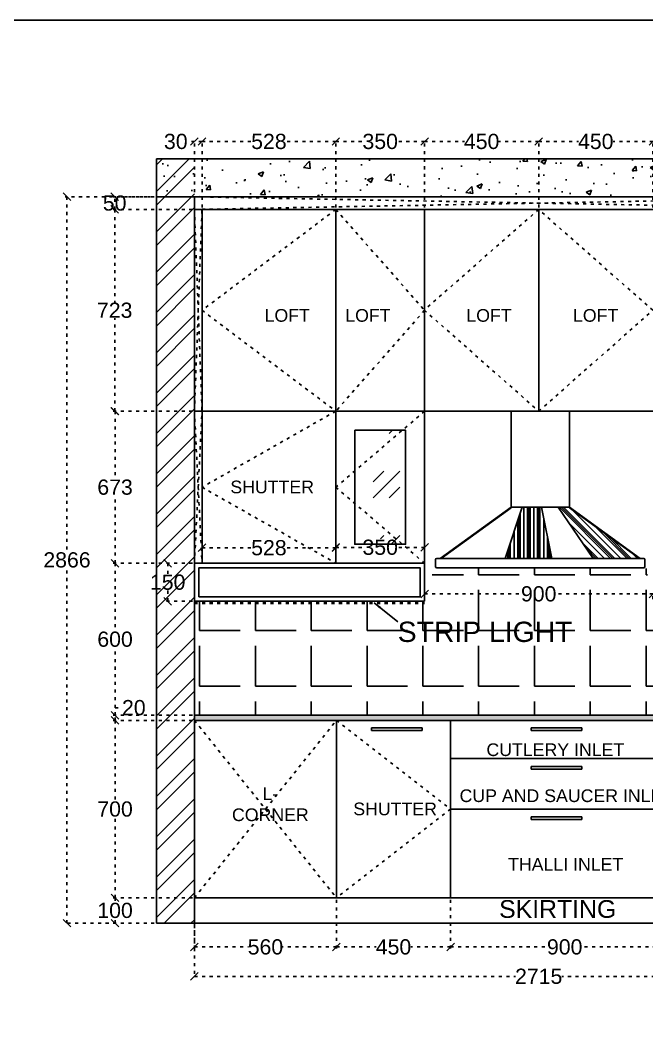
# Model space of a CAD drawing. Header units: millimetres. Extents: x 220712 to 1505573, y -354410 to 241923.
# Drawn here: x 240632 to 243104, y 94163 to 98109 of the extents above; entities that cross this region are included whole.
import ezdxf

# ---------------------------------------------------------------- set-up
doc = ezdxf.new("R2010")
doc.units = ezdxf.units.MM
doc.header["$MEASUREMENT"] = 0
doc.linetypes.add('ACAD_ISO03W100', pattern=[30, 12, -18])
doc.layers.add('Walls', color=253, linetype='Continuous')
doc.layers.add('Words', color=7, linetype='Continuous')
doc.styles.get("Standard").update_dxf_attribs({"font": 'arial.ttf'})
doc.dimstyles.get("Standard").update_dxf_attribs({"dimtxt": 60, "dimasz": 30, "dimexe": 7.75, "dimexo": 8.13, "dimgap": 0.63, "dimtad": 0, "dimtih": 1, "dimtoh": 1, "dimdec": 0, "dimzin": 0, "dimtxsty": 'Standard', "dimblk": 'OBLIQUE', "dimcen": 2.25, "dimclrd": 1, "dimclre": 1, "dimclrt": 1, "dimadec": 0, "dimazin": 0, "dimtfac": 1, "dimtdec": 0, "dimtofl": 0, "dimtmove": 0, "dimatfit": 3, "dimfxl": 1, "dimtolj": 1, "dimtzin": 0, "dimlwd": 30, "dimarcsym": 0})

# ---------------------------------------------------------------- blocks, each defined once
blk = doc.blocks.new('_Oblique')
at = {"color": 0, "linetype": 'ByBlock', "lineweight": -2}
blk.add_line((-0.5, -0.5), (0.5, 0.5), dxfattribs=at)
blk = doc.blocks.new('*D1404')
at = {"layer": 'Defpoints', "color": 0, "linetype": 'ACAD_ISO03W100', "transparency": 16777216}
for p in [(241319.5, 94645.5), (241879.5, 94645.5), (241879.5, 94451.5)]:
    blk.add_point(p, dxfattribs=at)
at = {"layer": 'Walls', "color": 1, "linetype": 'ACAD_ISO03W100', "lineweight": -2, "transparency": 16777216}
for p, q in [((241319.5, 94637.4), (241319.5, 94443.8)), ((241879.5, 94637.4), (241879.5, 94443.8))]:
    blk.add_line(p, q, dxfattribs=at)
at = {"layer": 'Walls', "color": 1, "linetype": 'ACAD_ISO03W100', "lineweight": 30, "transparency": 16777216}
for p, q in [((241319.5, 94451.5), (241532.7, 94451.5)), ((241879.5, 94451.5), (241666.3, 94451.5))]:
    blk.add_line(p, q, dxfattribs=at)
at = {"layer": 'Walls', "color": 1, "linetype": 'ACAD_ISO03W100', "lineweight": 30, "transparency": 16777216, "xscale": 30, "yscale": 30, "zscale": 30, "rotation": 180}
blk.add_blockref('_Oblique', (241319.5, 94451.5), dxfattribs=at)
at = {"layer": 'Walls', "color": 1, "linetype": 'ACAD_ISO03W100', "lineweight": 30, "transparency": 16777216, "xscale": 30, "yscale": 30, "zscale": 30}
blk.add_blockref('_Oblique', (241879.5, 94451.5), dxfattribs=at)
at = {"layer": 'Walls', "color": 1, "linetype": 'ACAD_ISO03W100', "transparency": 16777216, "insert": (241599.5, 94451.5), "char_height": 60, "attachment_point": 5}
blk.add_mtext('\\A1;560', dxfattribs=at)
blk = doc.blocks.new('*D1405')
at = {"layer": 'Defpoints', "color": 0, "linetype": 'ACAD_ISO03W100', "transparency": 16777216}
for p in [(241879.5, 94645.5), (242329.5, 94645.5), (242329.5, 94451.5)]:
    blk.add_point(p, dxfattribs=at)
at = {"layer": 'Walls', "color": 1, "linetype": 'ACAD_ISO03W100', "lineweight": -2, "transparency": 16777216}
for p, q in [((241879.5, 94637.4), (241879.5, 94443.8)), ((242329.5, 94637.4), (242329.5, 94443.8))]:
    blk.add_line(p, q, dxfattribs=at)
at = {"layer": 'Walls', "color": 1, "linetype": 'ACAD_ISO03W100', "lineweight": 30, "transparency": 16777216}
for p, q in [((241879.5, 94451.5), (242036.5, 94451.5)), ((242329.5, 94451.5), (242172.5, 94451.5))]:
    blk.add_line(p, q, dxfattribs=at)
at = {"layer": 'Walls', "color": 1, "linetype": 'ACAD_ISO03W100', "lineweight": 30, "transparency": 16777216, "xscale": 30, "yscale": 30, "zscale": 30, "rotation": 180}
blk.add_blockref('_Oblique', (241879.5, 94451.5), dxfattribs=at)
at = {"layer": 'Walls', "color": 1, "linetype": 'ACAD_ISO03W100', "lineweight": 30, "transparency": 16777216, "xscale": 30, "yscale": 30, "zscale": 30}
blk.add_blockref('_Oblique', (242329.5, 94451.5), dxfattribs=at)
at = {"layer": 'Walls', "color": 1, "linetype": 'ACAD_ISO03W100', "transparency": 16777216, "insert": (242104.5, 94451.5), "char_height": 60, "attachment_point": 5}
blk.add_mtext('\\A1;450', dxfattribs=at)
blk = doc.blocks.new('*D1406')
at = {"layer": 'Defpoints', "color": 0, "linetype": 'ACAD_ISO03W100', "transparency": 16777216}
for p in [(242329.5, 94645.5), (243229.5, 94645.5), (243229.5, 94451.5)]:
    blk.add_point(p, dxfattribs=at)
at = {"layer": 'Walls', "color": 1, "linetype": 'ACAD_ISO03W100', "lineweight": -2, "transparency": 16777216}
for p, q in [((242329.5, 94637.4), (242329.5, 94443.8)), ((243229.5, 94637.4), (243229.5, 94443.8))]:
    blk.add_line(p, q, dxfattribs=at)
at = {"layer": 'Walls', "color": 1, "linetype": 'ACAD_ISO03W100', "lineweight": 30, "transparency": 16777216}
for p, q in [((242329.5, 94451.5), (242712.7, 94451.5)), ((243229.5, 94451.5), (242846.3, 94451.5))]:
    blk.add_line(p, q, dxfattribs=at)
at = {"layer": 'Walls', "color": 1, "linetype": 'ACAD_ISO03W100', "lineweight": 30, "transparency": 16777216, "xscale": 30, "yscale": 30, "zscale": 30, "rotation": 180}
blk.add_blockref('_Oblique', (242329.5, 94451.5), dxfattribs=at)
at = {"layer": 'Walls', "color": 1, "linetype": 'ACAD_ISO03W100', "lineweight": 30, "transparency": 16777216, "xscale": 30, "yscale": 30, "zscale": 30}
blk.add_blockref('_Oblique', (243229.5, 94451.5), dxfattribs=at)
at = {"layer": 'Walls', "color": 1, "linetype": 'ACAD_ISO03W100', "transparency": 16777216, "insert": (242779.5, 94451.5), "char_height": 60, "attachment_point": 5}
blk.add_mtext('\\A1;900', dxfattribs=at)
blk = doc.blocks.new('*D1410')
at = {"layer": 'Defpoints', "color": 0, "linetype": 'ACAD_ISO03W100', "transparency": 16777216}
for p in [(241006.5, 94645.5), (241319.5, 94645.5), (241319.5, 94545.5)]:
    blk.add_point(p, dxfattribs=at)
at = {"layer": 'Walls', "color": 1, "linetype": 'ACAD_ISO03W100', "lineweight": -2, "transparency": 16777216}
for p, q in [((241311.4, 94645.5), (240998.8, 94645.5)), ((241311.4, 94545.5), (240998.8, 94545.5))]:
    blk.add_line(p, q, dxfattribs=at)
at = {"layer": 'Walls', "color": 1, "linetype": 'ACAD_ISO03W100', "lineweight": 30, "transparency": 16777216}
for p, q in [((241006.5, 94645.5), (241006.5, 94626.8)), ((241006.5, 94545.5), (241006.5, 94564.2))]:
    blk.add_line(p, q, dxfattribs=at)
at = {"layer": 'Walls', "color": 1, "linetype": 'ACAD_ISO03W100', "lineweight": 30, "transparency": 16777216, "xscale": 30, "yscale": 30, "zscale": 30}
for p, rotation in [((241006.5, 94645.5), 90), ((241006.5, 94545.5), 270)]:
    blk.add_blockref('_Oblique', p, dxfattribs=dict(at, rotation=rotation))
at = {"layer": 'Walls', "color": 1, "linetype": 'ACAD_ISO03W100', "transparency": 16777216, "insert": (241006.5, 94595.5), "char_height": 60, "attachment_point": 5}
blk.add_mtext('\\A1;100', dxfattribs=at)
blk = doc.blocks.new('*D1411')
at = {"layer": 'Defpoints', "color": 0, "linetype": 'ACAD_ISO03W100', "transparency": 16777216}
for p in [(241006.5, 95345.5), (241319.5, 95345.5), (241319.5, 94645.5)]:
    blk.add_point(p, dxfattribs=at)
at = {"layer": 'Walls', "color": 1, "linetype": 'ACAD_ISO03W100', "lineweight": -2, "transparency": 16777216}
for p, q in [((241311.4, 95345.5), (240998.8, 95345.5)), ((241311.4, 94645.5), (240998.8, 94645.5))]:
    blk.add_line(p, q, dxfattribs=at)
at = {"layer": 'Walls', "color": 1, "linetype": 'ACAD_ISO03W100', "lineweight": 30, "transparency": 16777216}
for p, q in [((241006.5, 95345.5), (241006.5, 95026.8)), ((241006.5, 94645.5), (241006.5, 94964.2))]:
    blk.add_line(p, q, dxfattribs=at)
at = {"layer": 'Walls', "color": 1, "linetype": 'ACAD_ISO03W100', "lineweight": 30, "transparency": 16777216, "xscale": 30, "yscale": 30, "zscale": 30}
for p, rotation in [((241006.5, 95345.5), 90), ((241006.5, 94645.5), 270)]:
    blk.add_blockref('_Oblique', p, dxfattribs=dict(at, rotation=rotation))
at = {"layer": 'Walls', "color": 1, "linetype": 'ACAD_ISO03W100', "transparency": 16777216, "insert": (241006.5, 94995.5), "char_height": 60, "attachment_point": 5}
blk.add_mtext('\\A1;700', dxfattribs=at)
blk = doc.blocks.new('*D1412')
at = {"layer": 'Defpoints', "color": 0, "linetype": 'ACAD_ISO03W100', "transparency": 16777216}
for p in [(241006.5, 95365.5), (241319.5, 95365.5), (241319.5, 95345.5)]:
    blk.add_point(p, dxfattribs=at)
at = {"layer": 'Walls', "color": 1, "linetype": 'ACAD_ISO03W100', "lineweight": 30, "transparency": 16777216}
for p, q in [((241006.5, 95365.5), (241006.5, 95395.5)), ((241006.5, 95395.5), (241036.5, 95395.5)), ((241006.5, 95345.5), (241006.5, 95365.5))]:
    blk.add_line(p, q, dxfattribs=at)
at = {"layer": 'Walls', "color": 1, "linetype": 'ACAD_ISO03W100', "lineweight": -2, "transparency": 16777216}
for p, q in [((241311.4, 95365.5), (240998.8, 95365.5)), ((241311.4, 95345.5), (240998.8, 95345.5))]:
    blk.add_line(p, q, dxfattribs=at)
at = {"layer": 'Walls', "color": 1, "linetype": 'ACAD_ISO03W100', "lineweight": 30, "transparency": 16777216, "xscale": 30, "yscale": 30, "zscale": 30}
for p, rotation in [((241006.5, 95365.5), 90), ((241006.5, 95345.5), 270)]:
    blk.add_blockref('_Oblique', p, dxfattribs=dict(at, rotation=rotation))
at = {"layer": 'Walls', "color": 1, "linetype": 'ACAD_ISO03W100', "transparency": 16777216, "insert": (241080.5, 95395.5), "char_height": 60, "attachment_point": 5}
blk.add_mtext('\\A1;20', dxfattribs=at)
blk = doc.blocks.new('*D1413')
at = {"layer": 'Defpoints', "color": 0, "linetype": 'ACAD_ISO03W100', "transparency": 16777216}
for p in [(241006.5, 95965.5), (241319.5, 95965.5), (241319.5, 95365.5)]:
    blk.add_point(p, dxfattribs=at)
at = {"layer": 'Walls', "color": 1, "linetype": 'ACAD_ISO03W100', "lineweight": -2, "transparency": 16777216}
for p, q in [((241311.4, 95965.5), (240998.8, 95965.5)), ((241311.4, 95365.5), (240998.8, 95365.5))]:
    blk.add_line(p, q, dxfattribs=at)
at = {"layer": 'Walls', "color": 1, "linetype": 'ACAD_ISO03W100', "lineweight": 30, "transparency": 16777216}
for p, q in [((241006.5, 95965.5), (241006.5, 95696.8)), ((241006.5, 95365.5), (241006.5, 95634.2))]:
    blk.add_line(p, q, dxfattribs=at)
at = {"layer": 'Walls', "color": 1, "linetype": 'ACAD_ISO03W100', "lineweight": 30, "transparency": 16777216, "xscale": 30, "yscale": 30, "zscale": 30}
for p, rotation in [((241006.5, 95965.5), 90), ((241006.5, 95365.5), 270)]:
    blk.add_blockref('_Oblique', p, dxfattribs=dict(at, rotation=rotation))
at = {"layer": 'Walls', "color": 1, "linetype": 'ACAD_ISO03W100', "transparency": 16777216, "insert": (241006.5, 95665.5), "char_height": 60, "attachment_point": 5}
blk.add_mtext('\\A1;600', dxfattribs=at)
blk = doc.blocks.new('*D1414')
at = {"layer": 'Defpoints', "color": 0, "linetype": 'ACAD_ISO03W100', "transparency": 16777216}
for p in [(241006.5, 96565.5), (241319.5, 96565.5), (241319.5, 95965.5)]:
    blk.add_point(p, dxfattribs=at)
at = {"layer": 'Walls', "color": 1, "linetype": 'ACAD_ISO03W100', "lineweight": -2, "transparency": 16777216}
for p, q in [((241311.4, 96565.5), (240998.8, 96565.5)), ((241311.4, 95965.5), (240998.8, 95965.5))]:
    blk.add_line(p, q, dxfattribs=at)
at = {"layer": 'Walls', "color": 1, "linetype": 'ACAD_ISO03W100', "lineweight": 30, "transparency": 16777216}
for p, q in [((241006.5, 96565.5), (241006.5, 96296.8)), ((241006.5, 95965.5), (241006.5, 96234.2))]:
    blk.add_line(p, q, dxfattribs=at)
at = {"layer": 'Walls', "color": 1, "linetype": 'ACAD_ISO03W100', "lineweight": 30, "transparency": 16777216, "xscale": 30, "yscale": 30, "zscale": 30}
for p, rotation in [((241006.5, 96565.5), 90), ((241006.5, 95965.5), 270)]:
    blk.add_blockref('_Oblique', p, dxfattribs=dict(at, rotation=rotation))
at = {"layer": 'Walls', "color": 1, "linetype": 'ACAD_ISO03W100', "transparency": 16777216, "insert": (241006.5, 96265.5), "char_height": 60, "attachment_point": 5}
blk.add_mtext('\\A1;673', dxfattribs=at)
blk = doc.blocks.new('*D1415')
at = {"layer": 'Defpoints', "color": 0, "linetype": 'ACAD_ISO03W100', "transparency": 16777216}
for p in [(241005, 97361.5), (241319.5, 97361.5), (241319.5, 96565.5)]:
    blk.add_point(p, dxfattribs=at)
at = {"layer": 'Walls', "color": 1, "linetype": 'ACAD_ISO03W100', "lineweight": -2, "transparency": 16777216}
for p, q in [((241311.4, 97361.5), (240997.3, 97361.5)), ((241311.4, 96565.5), (240997.3, 96565.5))]:
    blk.add_line(p, q, dxfattribs=at)
at = {"layer": 'Walls', "color": 1, "linetype": 'ACAD_ISO03W100', "lineweight": 30, "transparency": 16777216}
for p, q in [((241005, 97361.5), (241005, 96994.8)), ((241005, 96565.5), (241005, 96932.2))]:
    blk.add_line(p, q, dxfattribs=at)
at = {"layer": 'Walls', "color": 1, "linetype": 'ACAD_ISO03W100', "lineweight": 30, "transparency": 16777216, "xscale": 30, "yscale": 30, "zscale": 30}
for p, rotation in [((241005, 97361.5), 90), ((241005, 96565.5), 270)]:
    blk.add_blockref('_Oblique', p, dxfattribs=dict(at, rotation=rotation))
at = {"layer": 'Walls', "color": 1, "linetype": 'ACAD_ISO03W100', "transparency": 16777216, "insert": (241005, 96963.5), "char_height": 60, "attachment_point": 5}
blk.add_mtext('\\A1;723', dxfattribs=at)
blk = doc.blocks.new('*D1416')
at = {"layer": 'Defpoints', "color": 0, "linetype": 'ACAD_ISO03W100', "transparency": 16777216}
for p in [(241005, 97411.5), (241319.5, 97411.5), (241319.5, 97361.5)]:
    blk.add_point(p, dxfattribs=at)
at = {"layer": 'Walls', "color": 1, "linetype": 'ACAD_ISO03W100', "lineweight": -2, "transparency": 16777216}
for p, q in [((241311.37, 97411.5), (240997.25, 97411.5)), ((241311.37, 97361.5), (240997.25, 97361.5))]:
    blk.add_line(p, q, dxfattribs=at)
at = {"layer": 'Walls', "color": 1, "linetype": 'ACAD_ISO03W100', "lineweight": 30, "transparency": 16777216}
blk.add_line((241005, 97361.5), (241005, 97411.5), dxfattribs=at)
at = {"layer": 'Walls', "color": 1, "linetype": 'ACAD_ISO03W100', "lineweight": 30, "transparency": 16777216, "xscale": 30, "yscale": 30, "zscale": 30}
for p, rotation in [((241005, 97411.5), 90), ((241005, 97361.5), 270)]:
    blk.add_blockref('_Oblique', p, dxfattribs=dict(at, rotation=rotation))
at = {"layer": 'Walls', "color": 1, "linetype": 'ACAD_ISO03W100', "transparency": 16777216, "insert": (241005, 97386.5), "char_height": 60, "attachment_point": 5}
blk.add_mtext('\\A1;50', dxfattribs=at)
blk = doc.blocks.new('*D1417')
at = {"layer": 'Defpoints', "color": 0, "linetype": 'ACAD_ISO03W100', "transparency": 16777216}
for p in [(240817, 97411.5), (241154.3, 97411.5), (241169.5, 94545.5)]:
    blk.add_point(p, dxfattribs=at)
at = {"layer": 'Walls', "color": 1, "linetype": 'ACAD_ISO03W100', "lineweight": -2, "transparency": 16777216}
for p, q in [((241146.2, 97411.5), (240809.3, 97411.5)), ((241161.4, 94545.5), (240809.3, 94545.5))]:
    blk.add_line(p, q, dxfattribs=at)
at = {"layer": 'Walls', "color": 1, "linetype": 'ACAD_ISO03W100', "lineweight": 30, "transparency": 16777216}
for p, q in [((240817, 97411.5), (240817, 96009.8)), ((240817, 94545.5), (240817, 95947.2))]:
    blk.add_line(p, q, dxfattribs=at)
at = {"layer": 'Walls', "color": 1, "linetype": 'ACAD_ISO03W100', "lineweight": 30, "transparency": 16777216, "xscale": 30, "yscale": 30, "zscale": 30}
for p, rotation in [((240817, 97411.5), 90), ((240817, 94545.5), 270)]:
    blk.add_blockref('_Oblique', p, dxfattribs=dict(at, rotation=rotation))
at = {"layer": 'Walls', "color": 1, "linetype": 'ACAD_ISO03W100', "transparency": 16777216, "insert": (240817, 95978.5), "char_height": 60, "attachment_point": 5}
blk.add_mtext('\\A1;2866', dxfattribs=at)
blk = doc.blocks.new('*D1418')
at = {"layer": 'Defpoints', "color": 0, "linetype": 'ACAD_ISO03W100', "transparency": 16777216}
for p in [(241319.5, 94545.5), (244034.5, 94545.5), (244034.5, 94335.5)]:
    blk.add_point(p, dxfattribs=at)
at = {"layer": 'Walls', "color": 1, "linetype": 'ACAD_ISO03W100', "lineweight": -2, "transparency": 16777216}
for p, q in [((241319.5, 94537.4), (241319.5, 94327.8)), ((244034.5, 94537.4), (244034.5, 94327.8))]:
    blk.add_line(p, q, dxfattribs=at)
at = {"layer": 'Walls', "color": 1, "linetype": 'ACAD_ISO03W100', "lineweight": 30, "transparency": 16777216}
for p, q in [((241319.5, 94335.5), (242586, 94335.5)), ((244034.5, 94335.5), (242768, 94335.5))]:
    blk.add_line(p, q, dxfattribs=at)
at = {"layer": 'Walls', "color": 1, "linetype": 'ACAD_ISO03W100', "lineweight": 30, "transparency": 16777216, "xscale": 30, "yscale": 30, "zscale": 30, "rotation": 180}
blk.add_blockref('_Oblique', (241319.5, 94335.5), dxfattribs=at)
at = {"layer": 'Walls', "color": 1, "linetype": 'ACAD_ISO03W100', "lineweight": 30, "transparency": 16777216, "xscale": 30, "yscale": 30, "zscale": 30}
blk.add_blockref('_Oblique', (244034.5, 94335.5), dxfattribs=at)
at = {"layer": 'Walls', "color": 1, "linetype": 'ACAD_ISO03W100', "transparency": 16777216, "insert": (242677, 94335.5), "char_height": 60, "attachment_point": 5}
blk.add_mtext('\\A1;2715', dxfattribs=at)
blk = doc.blocks.new('*D1419')
at = {"layer": 'Defpoints', "color": 0, "linetype": 'ACAD_ISO03W100', "transparency": 16777216}
for p in [(241319.5, 97629.5), (241319.5, 97361.5), (241349.5, 97361.5)]:
    blk.add_point(p, dxfattribs=at)
at = {"layer": 'Walls', "color": 1, "linetype": 'ACAD_ISO03W100', "lineweight": 30, "transparency": 16777216}
for p, q in [((241319.5, 97629.5), (241289.5, 97629.5)), ((241349.5, 97629.5), (241319.5, 97629.5))]:
    blk.add_line(p, q, dxfattribs=at)
at = {"layer": 'Walls', "color": 1, "linetype": 'ACAD_ISO03W100', "lineweight": -2, "transparency": 16777216}
for p, q in [((241319.5, 97369.6), (241319.5, 97637.2)), ((241349.5, 97369.6), (241349.5, 97637.2))]:
    blk.add_line(p, q, dxfattribs=at)
at = {"layer": 'Walls', "color": 1, "linetype": 'ACAD_ISO03W100', "lineweight": 30, "transparency": 16777216, "xscale": 30, "yscale": 30, "zscale": 30, "rotation": 180}
blk.add_blockref('_Oblique', (241319.5, 97629.5), dxfattribs=at)
at = {"layer": 'Walls', "color": 1, "linetype": 'ACAD_ISO03W100', "lineweight": 30, "transparency": 16777216, "xscale": 30, "yscale": 30, "zscale": 30}
blk.add_blockref('_Oblique', (241349.5, 97629.5), dxfattribs=at)
at = {"layer": 'Walls', "color": 1, "linetype": 'ACAD_ISO03W100', "transparency": 16777216, "insert": (241246, 97629.5), "char_height": 60, "attachment_point": 5}
blk.add_mtext('\\A1;30', dxfattribs=at)
blk = doc.blocks.new('*D1420')
at = {"layer": 'Defpoints', "color": 0, "linetype": 'ACAD_ISO03W100', "transparency": 16777216}
for p in [(241349.5, 97629.5), (241349.5, 97361.5), (241877, 97361.5)]:
    blk.add_point(p, dxfattribs=at)
at = {"layer": 'Walls', "color": 1, "linetype": 'ACAD_ISO03W100', "lineweight": -2, "transparency": 16777216}
for p, q in [((241349.5, 97369.6), (241349.5, 97637.2)), ((241877, 97369.6), (241877, 97637.2))]:
    blk.add_line(p, q, dxfattribs=at)
at = {"layer": 'Walls', "color": 1, "linetype": 'ACAD_ISO03W100', "lineweight": 30, "transparency": 16777216}
for p, q in [((241349.5, 97629.5), (241546.3, 97629.5)), ((241877, 97629.5), (241680.2, 97629.5))]:
    blk.add_line(p, q, dxfattribs=at)
at = {"layer": 'Walls', "color": 1, "linetype": 'ACAD_ISO03W100', "lineweight": 30, "transparency": 16777216, "xscale": 30, "yscale": 30, "zscale": 30, "rotation": 180}
blk.add_blockref('_Oblique', (241349.5, 97629.5), dxfattribs=at)
at = {"layer": 'Walls', "color": 1, "linetype": 'ACAD_ISO03W100', "lineweight": 30, "transparency": 16777216, "xscale": 30, "yscale": 30, "zscale": 30}
blk.add_blockref('_Oblique', (241877, 97629.5), dxfattribs=at)
at = {"layer": 'Walls', "color": 1, "linetype": 'ACAD_ISO03W100', "transparency": 16777216, "insert": (241613.2, 97629.5), "char_height": 60, "attachment_point": 5}
blk.add_mtext('\\A1;528', dxfattribs=at)
blk = doc.blocks.new('*D1421')
at = {"layer": 'Defpoints', "color": 0, "linetype": 'ACAD_ISO03W100', "transparency": 16777216}
for p in [(241877, 97629.5), (241877, 97361.5), (242227, 97361.5)]:
    blk.add_point(p, dxfattribs=at)
at = {"layer": 'Walls', "color": 1, "linetype": 'ACAD_ISO03W100', "lineweight": -2, "transparency": 16777216}
for p, q in [((241877, 97369.63), (241877, 97637.25)), ((242227, 97369.63), (242227, 97637.25))]:
    blk.add_line(p, q, dxfattribs=at)
at = {"layer": 'Walls', "color": 1, "linetype": 'ACAD_ISO03W100', "lineweight": 30, "transparency": 16777216}
for p, q in [((241877, 97629.5), (241985.210382, 97629.5)), ((242227, 97629.5), (242118.789618, 97629.5))]:
    blk.add_line(p, q, dxfattribs=at)
at = {"layer": 'Walls', "color": 1, "linetype": 'ACAD_ISO03W100', "lineweight": 30, "transparency": 16777216, "xscale": 30, "yscale": 30, "zscale": 30, "rotation": 180}
blk.add_blockref('_Oblique', (241877, 97629.5), dxfattribs=at)
at = {"layer": 'Walls', "color": 1, "linetype": 'ACAD_ISO03W100', "lineweight": 30, "transparency": 16777216, "xscale": 30, "yscale": 30, "zscale": 30}
blk.add_blockref('_Oblique', (242227, 97629.5), dxfattribs=at)
at = {"layer": 'Walls', "color": 1, "linetype": 'ACAD_ISO03W100', "transparency": 16777216, "insert": (242052, 97629.5), "char_height": 60, "attachment_point": 5}
blk.add_mtext('\\A1;350', dxfattribs=at)
blk = doc.blocks.new('*D1422')
at = {"layer": 'Defpoints', "color": 0, "linetype": 'ACAD_ISO03W100', "transparency": 16777216}
for p in [(242227, 97629.5), (242227, 97361.5), (242677, 97361.5)]:
    blk.add_point(p, dxfattribs=at)
at = {"layer": 'Walls', "color": 1, "linetype": 'ACAD_ISO03W100', "lineweight": -2, "transparency": 16777216}
for p, q in [((242227, 97369.6), (242227, 97637.2)), ((242677, 97369.6), (242677, 97637.2))]:
    blk.add_line(p, q, dxfattribs=at)
at = {"layer": 'Walls', "color": 1, "linetype": 'ACAD_ISO03W100', "lineweight": 30, "transparency": 16777216}
for p, q in [((242227, 97629.5), (242384, 97629.5)), ((242677, 97629.5), (242520, 97629.5))]:
    blk.add_line(p, q, dxfattribs=at)
at = {"layer": 'Walls', "color": 1, "linetype": 'ACAD_ISO03W100', "lineweight": 30, "transparency": 16777216, "xscale": 30, "yscale": 30, "zscale": 30, "rotation": 180}
blk.add_blockref('_Oblique', (242227, 97629.5), dxfattribs=at)
at = {"layer": 'Walls', "color": 1, "linetype": 'ACAD_ISO03W100', "lineweight": 30, "transparency": 16777216, "xscale": 30, "yscale": 30, "zscale": 30}
blk.add_blockref('_Oblique', (242677, 97629.5), dxfattribs=at)
at = {"layer": 'Walls', "color": 1, "linetype": 'ACAD_ISO03W100', "transparency": 16777216, "insert": (242452, 97629.5), "char_height": 60, "attachment_point": 5}
blk.add_mtext('\\A1;450', dxfattribs=at)
blk = doc.blocks.new('*D1423')
at = {"layer": 'Defpoints', "color": 0, "linetype": 'ACAD_ISO03W100', "transparency": 16777216}
for p in [(242677, 97629.5), (242677, 97361.5), (243127, 97361.5)]:
    blk.add_point(p, dxfattribs=at)
at = {"layer": 'Walls', "color": 1, "linetype": 'ACAD_ISO03W100', "lineweight": -2, "transparency": 16777216}
for p, q in [((242677, 97369.6), (242677, 97637.2)), ((243127, 97369.6), (243127, 97637.2))]:
    blk.add_line(p, q, dxfattribs=at)
at = {"layer": 'Walls', "color": 1, "linetype": 'ACAD_ISO03W100', "lineweight": 30, "transparency": 16777216}
for p, q in [((242677, 97629.5), (242834, 97629.5)), ((243127, 97629.5), (242970, 97629.5))]:
    blk.add_line(p, q, dxfattribs=at)
at = {"layer": 'Walls', "color": 1, "linetype": 'ACAD_ISO03W100', "lineweight": 30, "transparency": 16777216, "xscale": 30, "yscale": 30, "zscale": 30, "rotation": 180}
blk.add_blockref('_Oblique', (242677, 97629.5), dxfattribs=at)
at = {"layer": 'Walls', "color": 1, "linetype": 'ACAD_ISO03W100', "lineweight": 30, "transparency": 16777216, "xscale": 30, "yscale": 30, "zscale": 30}
blk.add_blockref('_Oblique', (243127, 97629.5), dxfattribs=at)
at = {"layer": 'Walls', "color": 1, "linetype": 'ACAD_ISO03W100', "transparency": 16777216, "insert": (242902, 97629.5), "char_height": 60, "attachment_point": 5}
blk.add_mtext('\\A1;450', dxfattribs=at)
blk = doc.blocks.new('*D1698')
at = {"layer": 'Defpoints', "color": 0, "linetype": 'ACAD_ISO03W100', "transparency": 16777216}
for p in [(241319.5, 95965.5), (241214, 95815.5), (241319.5, 95815.5)]:
    blk.add_point(p, dxfattribs=at)
at = {"layer": 'Walls', "color": 1, "linetype": 'ACAD_ISO03W100', "lineweight": -2, "transparency": 16777216}
for p, q in [((241311.4, 95965.5), (241206.3, 95965.5)), ((241311.4, 95815.5), (241206.3, 95815.5))]:
    blk.add_line(p, q, dxfattribs=at)
at = {"layer": 'Walls', "color": 1, "linetype": 'ACAD_ISO03W100', "lineweight": 30, "transparency": 16777216}
for p, q in [((241214, 95965.5), (241214, 95921.8)), ((241214, 95815.5), (241214, 95859.2))]:
    blk.add_line(p, q, dxfattribs=at)
at = {"layer": 'Walls', "color": 1, "linetype": 'ACAD_ISO03W100', "lineweight": 30, "transparency": 16777216, "xscale": 30, "yscale": 30, "zscale": 30}
for p, rotation in [((241214, 95965.5), 90), ((241214, 95815.5), 270)]:
    blk.add_blockref('_Oblique', p, dxfattribs=dict(at, rotation=rotation))
at = {"layer": 'Walls', "color": 1, "linetype": 'ACAD_ISO03W100', "transparency": 16777216, "insert": (241214, 95890.5), "char_height": 60, "attachment_point": 5}
blk.add_mtext('\\A1;150', dxfattribs=at)
blk = doc.blocks.new('*D1700')
at = {"layer": 'Defpoints', "color": 0, "linetype": 'ACAD_ISO03W100', "transparency": 16777216}
for p in [(241877, 96026.5), (241349.5, 95965.5), (241877, 95965.5)]:
    blk.add_point(p, dxfattribs=at)
at = {"layer": 'Walls', "color": 1, "linetype": 'ACAD_ISO03W100', "lineweight": -2, "transparency": 16777216}
for p, q in [((241349.5, 95973.6), (241349.5, 96034.2)), ((241877, 95973.6), (241877, 96034.2))]:
    blk.add_line(p, q, dxfattribs=at)
at = {"layer": 'Walls', "color": 1, "linetype": 'ACAD_ISO03W100', "lineweight": 30, "transparency": 16777216}
for p, q in [((241349.5, 96026.5), (241546.3, 96026.5)), ((241877, 96026.5), (241680.2, 96026.5))]:
    blk.add_line(p, q, dxfattribs=at)
at = {"layer": 'Walls', "color": 1, "linetype": 'ACAD_ISO03W100', "lineweight": 30, "transparency": 16777216, "xscale": 30, "yscale": 30, "zscale": 30, "rotation": 180}
blk.add_blockref('_Oblique', (241349.5, 96026.5), dxfattribs=at)
at = {"layer": 'Walls', "color": 1, "linetype": 'ACAD_ISO03W100', "lineweight": 30, "transparency": 16777216, "xscale": 30, "yscale": 30, "zscale": 30}
blk.add_blockref('_Oblique', (241877, 96026.5), dxfattribs=at)
at = {"layer": 'Walls', "color": 1, "linetype": 'ACAD_ISO03W100', "transparency": 16777216, "insert": (241613.2, 96026.5), "char_height": 60, "attachment_point": 5}
blk.add_mtext('\\A1;528', dxfattribs=at)
blk = doc.blocks.new('*D1701')
at = {"layer": 'Defpoints', "color": 0, "linetype": 'ACAD_ISO03W100', "transparency": 16777216}
for p in [(242227, 96028.25), (241877, 95965.5), (242227, 95965.5)]:
    blk.add_point(p, dxfattribs=at)
at = {"layer": 'Walls', "color": 1, "linetype": 'ACAD_ISO03W100', "lineweight": -2, "transparency": 16777216}
for p, q in [((241877, 95973.63), (241877, 96036)), ((242227, 95973.63), (242227, 96036))]:
    blk.add_line(p, q, dxfattribs=at)
at = {"layer": 'Walls', "color": 1, "linetype": 'ACAD_ISO03W100', "lineweight": 30, "transparency": 16777216}
for p, q in [((241877, 96028.25), (241985.210382, 96028.25)), ((242227, 96028.25), (242118.789618, 96028.25))]:
    blk.add_line(p, q, dxfattribs=at)
at = {"layer": 'Walls', "color": 1, "linetype": 'ACAD_ISO03W100', "lineweight": 30, "transparency": 16777216, "xscale": 30, "yscale": 30, "zscale": 30, "rotation": 180}
blk.add_blockref('_Oblique', (241877, 96028.25), dxfattribs=at)
at = {"layer": 'Walls', "color": 1, "linetype": 'ACAD_ISO03W100', "lineweight": 30, "transparency": 16777216, "xscale": 30, "yscale": 30, "zscale": 30}
blk.add_blockref('_Oblique', (242227, 96028.25), dxfattribs=at)
at = {"layer": 'Walls', "color": 1, "linetype": 'ACAD_ISO03W100', "transparency": 16777216, "insert": (242052, 96028.25), "char_height": 60, "attachment_point": 5}
blk.add_mtext('\\A1;350', dxfattribs=at)
blk = doc.blocks.new('*D1702')
at = {"layer": 'Defpoints', "color": 0, "linetype": 'ACAD_ISO03W100', "transparency": 16777216}
for p in [(243127, 95844.5), (242227, 95815.5), (243127, 95815.5)]:
    blk.add_point(p, dxfattribs=at)
at = {"layer": 'Walls', "color": 1, "linetype": 'ACAD_ISO03W100', "lineweight": -2, "transparency": 16777216}
for p, q in [((242227, 95823.6), (242227, 95852.2)), ((243127, 95823.6), (243127, 95852.2))]:
    blk.add_line(p, q, dxfattribs=at)
at = {"layer": 'Walls', "color": 1, "linetype": 'ACAD_ISO03W100', "lineweight": 30, "transparency": 16777216}
for p, q in [((242227, 95844.5), (242610.2, 95844.5)), ((243127, 95844.5), (242743.8, 95844.5))]:
    blk.add_line(p, q, dxfattribs=at)
at = {"layer": 'Walls', "color": 1, "linetype": 'ACAD_ISO03W100', "lineweight": 30, "transparency": 16777216, "xscale": 30, "yscale": 30, "zscale": 30, "rotation": 180}
blk.add_blockref('_Oblique', (242227, 95844.5), dxfattribs=at)
at = {"layer": 'Walls', "color": 1, "linetype": 'ACAD_ISO03W100', "lineweight": 30, "transparency": 16777216, "xscale": 30, "yscale": 30, "zscale": 30}
blk.add_blockref('_Oblique', (243127, 95844.5), dxfattribs=at)
at = {"layer": 'Walls', "color": 1, "linetype": 'ACAD_ISO03W100', "transparency": 16777216, "insert": (242677, 95844.5), "char_height": 60, "attachment_point": 5}
blk.add_mtext('\\A1;900', dxfattribs=at)

msp = doc.modelspace()

# ---------------------------------------------------------------- hatches: boundary and pattern name
h = msp.add_hatch()
h.set_pattern_fill('PLASTI', color=256, scale=155.939842, angle=90, style=0)
h.set_pattern_definition([(90, (185608.066, -97161.41), (-38.9849606, 2e-15), []), (90, (185603.193, -97161.41), (-38.9849606, 2e-15), []), (90, (185598.32, -97161.41), (-38.9849606, 2e-15), []), (90, (185583.7, -97161.41), (-38.9849606, 2e-15), [])])
h.paths.add_polyline_path([(242687.6, 96186.5), (242612.1, 96186.5), (242544.4, 95984.7), (242729.1, 95984.7)])
h = msp.add_hatch()
h.set_pattern_fill('PLASTI', color=256, scale=183.458638, angle=315, style=0)
h.set_pattern_definition([(315, (185608.066, -97161.41), (32.431212, 32.431212), []), (315, (185612.12, -97157.358), (32.431212, 32.431212), []), (315, (185616.174, -97153.304), (32.431212, 32.431212), []), (315, (185628.336, -97141.14), (32.431212, 32.431212), [])])
h.paths.add_polyline_path([(242892.1, 95984.7), (243074.5, 95984.7), (242797.9, 96184.2, -0.159804), (242796.3, 96186.5), (242753.9, 96186.5)])
at = {"layer": 'Walls', "linetype": 'ACAD_ISO03W100', "true_color": 0xc7c8ca}
h = msp.add_hatch(dxfattribs=at)
h.set_pattern_fill('ANSI32', color=9, scale=300)
h.set_pattern_definition([(45, (11049, 0), (-79.549513, 79.549513), []), (45, (11102.03, 0), (-79.549513, 79.549513), [])])
h.paths.add_polyline_path([(241319.5, 97561.5), (241169.5, 97561.5), (241169.5, 94545.5), (241319.5, 94545.5)])
h.paths.add_polyline_path([(241351.3, 96340.3), (241770.2, 96340.3), (241770.2, 96505.2), (241351.3, 96505.2)], flags=9)
h = msp.add_hatch(dxfattribs=at)
h.set_pattern_fill('AR-CONC', color=9, scale=30)
h.set_pattern_definition([(50, (0, 0), (215.17805, -18.82564), [22.5, -247.5]), (355, (0, 0), (-41.6254, 225.65764), [18, -198]), (100.45144, (17.93, -1.57), (173.55265, 206.832), [19.12206, -210.34263]), (46.1842, (0, 60), (320.1724, -49.65578), [33.75, -371.25]), (96.63564, (26.68, 55.86), (280.3986, 292.23558), [28.6831, -315.51413]), (351.18416, (0, 60), (280.3986, 292.2356), [27, -297]), (21, (30, 45), (179.07212, -120.78567), [22.5, -247.5]), (326, (30, 45), (72.9946, 217.54501), [18, -198]), (71.451445, (44.92, 34.93), (252.06671, 96.75935), [19.12206, -210.34263]), (37.5, (0, 0), (3.647957, 99.868156), [0, -195.6, 0, -201, 0, -198.75]), (7.5, (0, 0), (78.92086, 118.323514), [0, -114.6, 0, -191.1, 0, -75.75]), (327.5, (-66.9, 0), (160.14673, -6.766462), [0, -75, 0, -234, 0, -310.5]), (317.5, (-96.9, 0), (174.95585, 30.031495), [0, -97.5, 0, -155.4, 0, -220.5])])
h.paths.add_polyline_path([(244184.5, 97411.5), (244184.5, 97561.5), (241169.5, 97561.5), (241169.5, 97411.5)])
at = {"layer": 'Walls', "linetype": 'ACAD_ISO03W100', "true_color": 0xadddf7}
h = msp.add_hatch(dxfattribs=at)
h.set_pattern_fill('GOST_GLASS', color=141, scale=30)
h.set_pattern_definition([(45, (-61.5, 0), (254.55844, 0), [150, -210]), (45, (2.14, 0), (254.55844, 0), [60, -300]), (45, (-61.5, 63.64), (254.55844, 0), [60, -300])])
h.paths.add_polyline_path([(242152, 96490.5), (242078, 96490.5), (241890.5, 96329.8), (241890.5, 96201.2), (242078, 96040.5), (242152, 96040.5)])
h = msp.add_hatch(dxfattribs=at)
h.set_pattern_fill('GOST_GLASS', color=141, scale=300)
h.set_pattern_definition([(45, (0, 0), (2545.584, 0), [1500, -2100]), (45, (636.4, 0), (2545.584, 0), [600, -3000]), (45, (0, 636.4), (2545.584, 0), [600, -3000])])
h.paths.add_polyline_path([(242152, 96490.5), (242139.5, 96490.5), (241952, 96329.8), (241952, 96201.2), (242139.5, 96040.5), (242152, 96040.5)])
at = {"layer": 'Walls', "true_color": 0xc7c8ca}
h = msp.add_hatch(dxfattribs=at)
h.set_pattern_fill('ANGLE', color=9, scale=800)
h.set_pattern_definition([(0, (0, 0), (0, 220), [160, -60]), (90, (0, 0), (-220, 1e-14), [160, -60])])
edge = h.paths.add_edge_path()
edge.add_line((244034.5, 95815.5), (243127, 95815.5))
edge.add_line((243127, 95815.5), (243096, 95965.5))
edge.add_line((243096, 95965.5), (243096, 95952.6))
edge.add_arc((243091.4, 95952.6), 4.59, -90, 0, ccw=False)
edge.add_line((243091.4, 95948), (242275, 95948))
edge.add_arc((242275, 95952.6), 4.59, 180, 270, ccw=False)
edge.add_line((242270.4, 95952.6), (242270.4, 95965.5))
edge.add_line((242270.4, 95965.5), (242227, 95815.5))
edge.add_line((242227, 95815.5), (241877, 95815.5))
edge.add_line((241877, 95815.5), (241319.5, 95815.5))
edge.add_line((241319.5, 95815.5), (241319.5, 95365.5))
edge.add_line((241319.5, 95365.5), (244034.5, 95365.5))
edge.add_line((244034.5, 95365.5), (244034.5, 95815.5))
at = {"layer": 'Walls', "linetype": 'ACAD_ISO03W100', "true_color": 0x636466}
h = msp.add_hatch(color=251, dxfattribs=at)
h.dxf.hatch_style = 1
h.paths.add_polyline_path([(244034.5, 95365.5), (241319.5, 95365.5), (241319.5, 95345.5), (244034.5, 95345.5)])
h.paths.add_polyline_path([(239780, 95365.5), (237162, 95365.5), (237162, 95345.5), (239780, 95345.5)])

# ---------------------------------------------------------------- linework, layer by layer
for p, q in [((242568.6, 96186.5), (242288.8, 95984.7)), ((242568.5, 96184.2), (242291.9, 95984.7)), ((242612.1, 96186.5), (242544.4, 95984.7)), ((242687.6, 96186.5), (242729.1, 95984.7)), ((242753.9, 96186.5), (242892.1, 95984.7)), ((242797.9, 96186.5), (243077.7, 95984.7)), ((242797.9, 96184.2), (243074.5, 95984.7)), ((242270.4, 95980.1), (242270.4, 95952.6)), ((243091.4, 95984.7), (242275, 95984.7)), ((243096, 95952.6), (243096, 95980.1)), ((242275, 95948), (243091.4, 95948))]:
    msp.add_line(p, q)
for centre, start, end in [((242275, 95980.1), 90, 180), ((243091.4, 95980.1), 0, 90), ((242275, 95952.6), 180, 270), ((243091.4, 95952.6), 270, 0)]:
    msp.add_arc(centre, 4.59, start, end)
at = {"layer": 'Walls', "color": 18, "true_color": 0x000000}
for p, q in [((241169.5, 94545.5), (241169.5, 97561.5)), ((241169.5, 97561.5), (244184.5, 97561.5)), ((241169.5, 97411.5), (244184.5, 97411.5)), ((241319.5, 94545.5), (241319.5, 97411.5)), ((242568.5, 96184.2), (242568.5, 96565.5)), ((242797.9, 96186.5), (242797.9, 96565.5)), ((242797.9, 96186.5), (242568.5, 96186.5)), ((241169.5, 94545.5), (244184.5, 94545.5))]:
    msp.add_line(p, q, dxfattribs=at)
at = {"layer": 'Walls', "color": 159, "true_color": 0x22346e}
for p, q in [((241319.5, 97361.5), (244034.5, 97361.5)), ((241349.5, 97361.5), (241349.5, 95965.5)), ((241877, 96565.5), (241877, 97361.5)), ((242227, 96565.5), (242227, 97361.5)), ((242677, 96565.5), (242677, 97361.5)), ((241319.5, 96565.5), (244034.5, 96565.5)), ((241877, 95965.5), (241877, 96565.5)), ((242227, 95815.5), (242227, 96565.5)), ((241319.5, 95965.5), (242227, 95965.5)), ((241319.5, 95815.5), (242227, 95815.5)), ((241319.5, 95365.5), (244034.5, 95365.5)), ((241319.5, 95345.5), (244034.5, 95345.5)), ((241879.5, 94645.5), (241879.5, 95345.5)), ((242329.5, 94645.5), (242329.5, 95345.5)), ((242017.5, 95315.5), (242217.5, 95315.5)), ((242017.5, 95305.5), (242017.5, 95315.5)), ((242017.5, 95305.5), (242217.5, 95305.5)), ((242217.5, 95305.5), (242217.5, 95315.5)), ((242647, 95315.5), (242847, 95315.5)), ((242647, 95305.5), (242647, 95315.5)), ((242647, 95305.5), (242847, 95305.5)), ((242847, 95305.5), (242847, 95315.5)), ((242329.5, 95195.5), (243229.5, 95195.5)), ((242647, 95163), (242847, 95163)), ((242647, 95153), (242647, 95163)), ((242647, 95153), (242847, 95153)), ((242847, 95153), (242847, 95163)), ((242329.5, 94995.5), (243229.5, 94995.5)), ((242647, 94965), (242847, 94965)), ((242647, 94955), (242647, 94965)), ((242647, 94955), (242847, 94955)), ((242847, 94955), (242847, 94965)), ((241319.5, 94645.5), (244034.5, 94645.5))]:
    msp.add_line(p, q, dxfattribs=at)
at = {"layer": 'Walls', "color": 40, "linetype": 'ACAD_ISO03W100', "true_color": 0xf8d731}
for p, q in [((241319.5, 95810.5), (242227, 95810.5)), ((241319.5, 95808.5), (242227, 95808.5)), ((241319.5, 95806.5), (242227, 95806.5))]:
    msp.add_line(p, q, dxfattribs=at)
at = {"layer": 'Walls', "color": 18, "true_color": 0x000000}
msp.add_lwpolyline([(220711.5, 98109), (264020, 98109), (264020, 74090), (220711.5, 74090)], close=True, dxfattribs=at)
at = {"layer": 'Walls', "color": 240, "linetype": 'ACAD_ISO03W100', "true_color": 0xed1f24}
for points in [[(241319.5, 97361.5), (244034.5, 97411.5), (244034.5, 97361.5), (241319.5, 97411.5)], [(241319.5, 96565.5), (241349.5, 97361.5), (241319.5, 97361.5), (241349.5, 96565.5)], [(241319.5, 95965.5), (241349.5, 96565.5), (241319.5, 96565.5), (241349.5, 95965.5)]]:
    msp.add_lwpolyline(points, dxfattribs=at)
at = {"layer": 'Walls', "color": 9, "linetype": 'ACAD_ISO03W100', "true_color": 0xc7c8ca}
for points in [[(241877, 97361.5), (241349.5, 96963.5), (241877, 96565.5)], [(241877, 97361.5), (242227, 96963.5), (241877, 96565.5)], [(242677, 97361.5), (242225.9, 96964.8), (242677, 96565.5), (243127, 96963.5), (242677, 97361.5)], [(241877, 96565.5), (241349.5, 96265.5), (241877, 95965.5)], [(242227, 96565.5), (241877, 96265.5), (242227, 95965.5)], [(241319.5, 95345.5), (241879.5, 94645.5), (241319.5, 94645.5), (241879.5, 95345.5)], [(241879.5, 95345.5), (242329.5, 94995.5), (241879.5, 94645.5)]]:
    msp.add_lwpolyline(points, dxfattribs=at)
at = {"layer": 'Walls', "color": 159, "true_color": 0x22346e}
for points in [[(241952, 96490.5), (242152, 96490.5), (242152, 96040.5), (241952, 96040.5)], [(242209, 95833.5), (241337.5, 95833.5), (241337.5, 95947.5), (242209, 95947.5)]]:
    msp.add_lwpolyline(points, close=True, dxfattribs=at)

# ---------------------------------------------------------------- texts
at = {"color": 7, "char_height": 50, "attachment_point": 1}
for s, width, insert in [('\\pxqc;LOFT', 462.73, (241454.1, 96968.4)), ('\\pxqc;LOFT', 462.73, (241772.1, 96968.4)), ('\\pxqc;LOFT', 462.73, (242249.6, 96968.4)), ('\\pxqc;LOFT', 462.73, (242670.1, 96968.4)), ('\\pxqc;SHUTTER', 462.73, (241394.7, 96291.5)), ('\\pxqc;CUTLERY INLET ', 1084.346, (242200.5, 95254.8)), ('\\pxqc;L-\\PCORNER', 462.73, (241387.5, 95081.5)), ('\\pxqc;CUP AND SAUCER INLET ', 839.717, (242366.2, 95073.3)), ('\\pxqc;SHUTTER', 462.73, (241879.5, 95021.2)), ('\\pxqc;THALLI INLET ', 462.73, (242552, 94802.5))]:
    msp.add_mtext_dynamic_manual_height_columns(s, width=width, gutter_width=1213, heights=[0], dxfattribs=dict(at, insert=insert))
at = {"insert": (242521, 94636.4), "char_height": 70, "attachment_point": 1}
msp.add_mtext_dynamic_manual_height_columns('SKIRTING', width=1609.978, gutter_width=12.5, heights=[0], dxfattribs=at)
at = {"layer": 'Words', "color": 0, "insert": (242121, 95735), "char_height": 80, "attachment_point": 1}
msp.add_mtext_dynamic_manual_height_columns('STRIP LIGHT', width=662.048, gutter_width=866.4, heights=[440.1], dxfattribs=at)

# ---------------------------------------------------------------- dimensions: what is measured, and where the dimension line sits
at = {"layer": 'Walls', "color": 9, "linetype": 'ACAD_ISO03W100', "true_color": 0xc7c8ca}
for base, p1, p2, picture, middle in [((241319.5, 97629.5), (241349.5, 97361.5), (241319.5, 97361.5), '*D1419', (241246, 97629.5)), ((241349.5, 97629.5), (241877, 97361.5), (241349.5, 97361.5), '*D1420', (241613.25, 97629.5)), ((241877, 97629.5), (242227, 97361.5), (241877, 97361.5), '*D1421', (242052, 97629.5)), ((242227, 97629.5), (242677, 97361.5), (242227, 97361.5), '*D1422', (242452, 97629.5)), ((242677, 97629.5), (243127, 97361.5), (242677, 97361.5), '*D1423', (242902, 97629.5)), ((241879.5, 94451.5), (241319.5, 94645.5), (241879.5, 94645.5), '*D1404', (241599.5, 94451.5)), ((242329.5, 94451.5), (241879.5, 94645.5), (242329.5, 94645.5), '*D1405', (242104.5, 94451.5)), ((243229.5, 94451.5), (242329.5, 94645.5), (243229.5, 94645.5), '*D1406', (242779.5, 94451.5)), ((244034.5, 94335.5), (241319.5, 94545.5), (244034.5, 94545.5), '*D1418', (242677, 94335.5))]:
    dim = msp.add_linear_dim(base=base, p1=p1, p2=p2, dimstyle='Standard', dxfattribs=at)
    dim.commit()
    dim.dimension.update_dxf_attribs({"geometry": picture, "text_midpoint": middle})
for base, p1, p2, picture, middle in [((240817, 97411.5), (241169.5, 94545.5), (241154.3, 97411.5), '*D1417', (240817, 95978.5)), ((241006.5, 95965.5), (241319.5, 95365.5), (241319.5, 95965.5), '*D1413', (241006.5, 95665.5)), ((241006.5, 95365.5), (241319.5, 95345.5), (241319.5, 95365.5), '*D1412', (241080.5, 95395.5)), ((241006.5, 95345.5), (241319.5, 94645.5), (241319.5, 95345.5), '*D1411', (241006.5, 94995.5)), ((241006.5, 94645.5), (241319.5, 94545.5), (241319.5, 94645.5), '*D1410', (241006.5, 94595.5))]:
    dim = msp.add_linear_dim(base=base, p1=p1, p2=p2, angle=90, dimstyle='Standard', dxfattribs=at)
    dim.commit()
    dim.dimension.update_dxf_attribs({"geometry": picture, "text_midpoint": middle})
dim = msp.add_linear_dim(base=(241005, 97411.5), p1=(241319.5, 97361.5), p2=(241319.5, 97411.5), angle=90, dimstyle='Standard', dxfattribs=at)
dim.commit()
dim.dimension.update_dxf_attribs({"geometry": '*D1416', "text_midpoint": (241005, 97386.5), "dimtype": 160})
for base, p1, p2, text, picture, middle in [((241005, 97361.5), (241319.5, 96565.5), (241319.5, 97361.5), '723', '*D1415', (241005, 96963.5)), ((241006.5, 96565.5), (241319.5, 95965.5), (241319.5, 96565.5), '673', '*D1414', (241006.5, 96265.5))]:
    dim = msp.add_linear_dim(base=base, p1=p1, p2=p2, angle=90, text=text, dimstyle='Standard', dxfattribs=at)
    dim.commit()
    dim.dimension.update_dxf_attribs({"geometry": picture, "text_midpoint": middle})
at = {"layer": 'Walls', "color": 159, "linetype": 'ACAD_ISO03W100', "true_color": 0x22346e}
for base, p1, p2, picture, middle in [((241877, 96026.5), (241349.5, 95965.5), (241877, 95965.5), '*D1700', (241613.25, 96026.5)), ((242227, 96028.2), (241877, 95965.5), (242227, 95965.5), '*D1701', (242052, 96028.2)), ((243127, 95844.5), (242227, 95815.5), (243127, 95815.5), '*D1702', (242677, 95844.5))]:
    dim = msp.add_linear_dim(base=base, p1=p1, p2=p2, dimstyle='Standard', dxfattribs=at)
    dim.commit()
    dim.dimension.update_dxf_attribs({"geometry": picture, "text_midpoint": middle})
dim = msp.add_linear_dim(base=(241214, 95815.5), p1=(241319.5, 95965.5), p2=(241319.5, 95815.5), angle=90, dimstyle='Standard', dxfattribs=at)
dim.commit()
dim.dimension.update_dxf_attribs({"geometry": '*D1698', "text_midpoint": (241214, 95890.5)})

# ---------------------------------------------------------------- leaders
at = {"layer": 'Walls', "color": 252, "linetype": 'ByBlock', "true_color": 0x939598}
msp.add_leader([(242028, 95809.4), (242121, 95735)], dimstyle='Standard', override={"dimgap": 0.63, "dimtad": 0}, dxfattribs=at)

doc.saveas('drawing.dxf')
